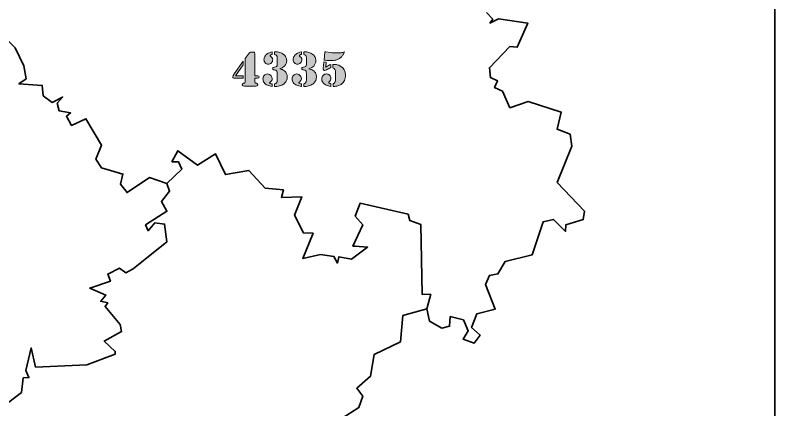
# Model space of a CAD drawing. Header units: inches. Extents: x 5 to 292, y -204 to -7.
# Drawn here: x 181.5 to 292.5, y -150.5 to -92.9 of the extents above; entities that cross this region are included whole.
import ezdxf

# ---------------------------------------------------------------- set-up
doc = ezdxf.new("R2010")
doc.units = ezdxf.units.IN
doc.header["$MEASUREMENT"] = 0
for name, color, linetype in [('Layer 4', 7, 'Continuous'), ('Legend', 7, 'Continuous'), ('MapBelgium', 7, 'Continuous')]:
    doc.layers.add(name, color=color, linetype=linetype)

# ---------------------------------------------------------------- blocks, each defined once
blk = doc.blocks.new('block 2')
at = {"layer": 'MapBelgium', "color": 250, "lineweight": 35, "true_color": 0x231f20}
for points in [[(250.36, -92.48), (251.26, -93.49), (250.85, -94.05), (252.09, -93.42), (256.37, -94.04), (254.84, -97.58), (253.74, -97.47), (250.78, -100.56), (250.92, -102), (251.98, -102.49), (251.53, -103.46), (252.69, -104), (253.78, -106.42), (256.44, -105.49), (261.27, -107.04), (260.66, -109.54), (262.55, -110.29), (262.81, -112.02), (260.69, -117.33), (264.67, -121.54), (264.49, -122.74), (261.96, -123.51), (261.88, -124.47), (260.15, -122.72), (258.64, -123.07), (257, -127.92), (253.1, -128.85), (252.01, -130.68), (250.77, -130.9), (250.2, -132.25), (251.64, -135.82), (248.95, -136.51), (248.17, -138.54), (249.43, -139.64), (248.56, -140.79), (246.94, -140.23), (247.7, -139.01), (246.99, -137.38), (245.06, -136.92), (244.97, -138.33), (243.83, -138.6), (242.04, -137.6), (241.64, -135.78), (241.64, -135.78), (242.21, -133.66), (240.95, -133.68), (240.77, -123.48), (239.15, -122.87), (238.91, -121.98), (231.89, -120.37), (231.2, -122.26), (232.29, -123.5), (230.84, -126.62), (230.84, -126.62), (231.16, -126.62), (231.16, -126.62), (233, -126.76), (230.64, -128.51), (228.8, -128.18), (228.58, -129.11), (228.08, -128.14), (226.14, -127.85), (223.54, -128.45), (225.04, -124.74), (223.63, -124.71), (222.33, -122.09), (223.41, -119.43), (220.42, -119.54), (220.69, -118.41), (218.06, -118.16), (215.66, -115.56), (212.26, -116.18), (210.78, -113.12), (208.14, -114.78), (205.28, -112.69), (204.43, -114.29), (204.43, -114.29), (205.38, -114.29), (205.38, -114.29), (205.85, -115.37), (203.66, -117.46), (203.66, -117.46), (201.15, -116.62), (197.88, -118.8), (196.91, -117.59), (197.26, -116.1), (194.12, -115.18), (193.31, -113.94), (194.15, -111.9), (191.87, -108.02), (189.77, -109), (189.01, -107.65), (189.62, -107.16), (187.98, -106.88), (187.69, -105.72), (188.45, -104.85), (186.95, -105.64), (185.63, -104.66), (185.5, -103.16), (182.07, -102.92), (183.12, -102.18), (182.78, -100.3), (181.55, -97.67), (178.64, -94.85)], [(178.64, -94.85), (181.55, -97.67), (182.78, -100.3), (183.12, -102.18), (182.07, -102.92), (185.5, -103.16), (185.63, -104.66), (186.95, -105.64), (188.45, -104.85), (187.69, -105.72), (187.98, -106.88), (189.62, -107.16), (189.01, -107.65), (189.77, -109), (191.87, -108.02), (194.15, -111.9), (193.31, -113.94), (194.12, -115.18), (197.26, -116.1), (196.91, -117.59), (197.88, -118.8), (201.15, -116.62), (203.66, -117.46), (203.66, -117.46), (204.08, -118.58), (202.89, -120.09), (203.69, -121.53), (200.58, -123.53), (200.93, -124.39), (201.92, -123.23), (203.35, -123.41), (203.68, -126.02), (198.77, -129.96), (197.68, -130.51), (196.77, -129.87), (195.06, -130.72), (195.44, -131.76), (192.43, -132.77), (194.76, -133.79), (194.02, -134.67), (195.06, -134.92), (194.66, -135.46), (196.87, -138.09), (197.07, -139.11), (194.54, -140.5), (196.15, -142.02), (196.15, -142.02), (196.15, -142.4), (196.15, -142.4), (192.02, -143.97), (184.51, -144.3), (183.89, -141.51), (183.07, -144.79), (183.54, -145.83), (182.72, -145.88), (182.45, -147.99), (180.6, -149.43)], [(203.66, -117.46), (205.85, -115.37), (205.38, -114.29), (205.38, -114.29), (204.43, -114.29), (204.43, -114.29), (205.28, -112.69), (208.14, -114.78), (210.78, -113.12), (212.26, -116.18), (215.66, -115.56), (218.06, -118.16), (220.69, -118.41), (220.42, -119.54), (223.41, -119.43), (222.33, -122.09), (223.63, -124.71), (225.04, -124.74), (223.54, -128.45), (226.13, -127.85), (228.08, -128.14), (228.58, -129.11), (228.8, -128.18), (230.64, -128.51), (233, -126.76), (231.16, -126.62), (231.16, -126.62), (230.84, -126.62), (230.84, -126.62), (232.29, -123.5), (231.2, -122.26), (231.89, -120.37), (238.91, -121.98), (239.15, -122.87), (240.77, -123.48), (240.95, -133.68), (242.21, -133.66), (241.64, -135.78), (241.64, -135.78), (238.15, -136.74), (237.81, -140.61), (233.97, -142.45), (233.4, -145.64), (231.4, -147.39), (232.32, -148.54), (231.73, -150.22), (229.28, -151.74)], [(180.6, -149.43), (182.45, -147.99), (182.72, -145.88), (183.54, -145.83), (183.07, -144.79), (183.89, -141.51), (184.51, -144.3), (192.02, -143.97), (196.15, -142.4), (196.15, -142.4), (196.15, -142.02), (196.15, -142.02), (194.54, -140.5), (197.07, -139.11), (196.87, -138.09), (194.66, -135.46), (195.06, -134.92), (194.02, -134.67), (194.76, -133.79), (192.43, -132.77), (195.44, -131.76), (195.06, -130.72), (196.77, -129.87), (197.68, -130.51), (198.77, -129.96), (203.68, -126.02), (203.35, -123.41), (201.92, -123.23), (200.93, -124.39), (200.58, -123.53), (203.69, -121.53), (202.89, -120.09), (204.08, -118.58), (203.66, -117.46)]]:
    blk.add_lwpolyline(points, dxfattribs=at)
blk = doc.blocks.new('block 11')
at = {"layer": 'Legend', "true_color": 0xffffff}
h = blk.add_hatch(color=7, dxfattribs=at)
h.dxf.hatch_style = 2
edge = h.paths.add_edge_path()
edge.add_spline(control_points=[(214.84, -99.62), (214.84, -99.62), (214.84, -100.16), (214.84, -100.16), (214.84, -100.16), (213.71, -101.74), (213.71, -101.74), (213.71, -101.74), (214.84, -101.74), (214.84, -101.74), (214.84, -101.74), (214.84, -102.1), (214.84, -102.1), (214.84, -102.1), (213.58, -102.1), (213.58, -102.1), (213.48, -102.1), (213.41, -102.08), (213.37, -102.05), (213.33, -102.02), (213.31, -101.96), (213.31, -101.87), (213.31, -101.77), (213.35, -101.66), (213.44, -101.55), (213.44, -101.55), (213.49, -101.47), (213.49, -101.47), (213.49, -101.47), (214.84, -99.62), (214.84, -99.62)], knot_values=[0, 0, 0, 0, 1, 1, 1, 2, 2, 2, 3, 3, 3, 4, 4, 4, 5, 5, 5, 6, 6, 6, 7, 7, 7, 8, 8, 8, 9, 9, 9, 10, 10, 10, 10], degree=3, periodic=1)
edge = h.paths.add_edge_path()
edge.add_spline(control_points=[(215.13, -99.23), (215.13, -99.23), (215.7, -98.45), (215.7, -98.45), (215.74, -98.38), (215.78, -98.34), (215.82, -98.32), (215.86, -98.31), (215.92, -98.3), (216.02, -98.3), (216.02, -98.3), (216.33, -98.3), (216.33, -98.3), (216.42, -98.3), (216.47, -98.32), (216.49, -98.35), (216.5, -98.38), (216.51, -98.43), (216.51, -98.5), (216.51, -98.5), (216.51, -101.74), (216.51, -101.74), (216.51, -101.74), (216.96, -101.74), (216.96, -101.74), (217.08, -101.74), (217.14, -101.8), (217.14, -101.91), (217.14, -102.03), (217.08, -102.1), (216.94, -102.1), (216.94, -102.1), (216.51, -102.1), (216.51, -102.1), (216.51, -102.1), (216.51, -102.55), (216.51, -102.55), (216.51, -102.65), (216.53, -102.71), (216.57, -102.76), (216.59, -102.78), (216.6, -102.79), (216.62, -102.8), (216.64, -102.81), (216.69, -102.82), (216.79, -102.84), (216.9, -102.87), (216.96, -102.94), (216.96, -103.04), (216.96, -103.11), (216.93, -103.16), (216.87, -103.2), (216.82, -103.22), (216.74, -103.24), (216.63, -103.24), (216.63, -103.24), (216.52, -103.24), (216.52, -103.24), (216.52, -103.24), (215.13, -103.24), (215.13, -103.24), (215.13, -103.24), (215.01, -103.24), (215.01, -103.24), (214.9, -103.24), (214.82, -103.22), (214.78, -103.2), (214.72, -103.16), (214.68, -103.11), (214.68, -103.04), (214.68, -102.94), (214.74, -102.87), (214.86, -102.84), (214.95, -102.82), (215, -102.81), (215.02, -102.8), (215.04, -102.79), (215.06, -102.78), (215.08, -102.76), (215.11, -102.71), (215.13, -102.65), (215.13, -102.55), (215.13, -102.55), (215.13, -99.23), (215.13, -99.23)], knot_values=[0, 0, 0, 0, 1, 1, 1, 2, 2, 2, 3, 3, 3, 4, 4, 4, 5, 5, 5, 6, 6, 6, 7, 7, 7, 8, 8, 8, 9, 9, 9, 10, 10, 10, 11, 11, 11, 12, 12, 12, 13, 13, 13, 14, 14, 14, 15, 15, 15, 16, 16, 16, 17, 17, 17, 18, 18, 18, 19, 19, 19, 20, 20, 20, 21, 21, 21, 22, 22, 22, 23, 23, 23, 24, 24, 24, 25, 25, 25, 26, 26, 26, 27, 27, 27, 28, 28, 28, 28], degree=3, periodic=1)
h = blk.add_hatch(color=7, dxfattribs=at)
h.dxf.hatch_style = 2
edge = h.paths.add_edge_path()
edge.add_spline(control_points=[(219.08, -102.92), (219.08, -102.92), (219.08, -103.3), (219.08, -103.3), (218.81, -103.26), (218.58, -103.2), (218.39, -103.12), (218.17, -103.02), (218, -102.89), (217.88, -102.73), (217.77, -102.57), (217.71, -102.39), (217.71, -102.2), (217.71, -101.99), (217.77, -101.82), (217.9, -101.69), (218.03, -101.55), (218.19, -101.48), (218.39, -101.48), (218.6, -101.48), (218.77, -101.57), (218.91, -101.74), (219.01, -101.86), (219.06, -101.99), (219.06, -102.12), (219.06, -102.22), (219.04, -102.32), (218.99, -102.41), (218.94, -102.51), (218.87, -102.58), (218.78, -102.65), (218.71, -102.7), (218.67, -102.74), (218.67, -102.77), (218.67, -102.81), (218.71, -102.84), (218.79, -102.87), (218.87, -102.9), (218.97, -102.92), (219.08, -102.92)], knot_values=[0, 0, 0, 0, 1, 1, 1, 2, 2, 2, 3, 3, 3, 4, 4, 4, 5, 5, 5, 6, 6, 6, 7, 7, 7, 8, 8, 8, 9, 9, 9, 10, 10, 10, 11, 11, 11, 12, 12, 12, 13, 13, 13, 13], degree=3, periodic=1)
edge = h.paths.add_edge_path()
edge.add_spline(control_points=[(219.08, -98.26), (219.08, -98.26), (219.08, -98.62), (219.08, -98.62), (218.98, -98.64), (218.91, -98.67), (218.87, -98.69), (218.85, -98.71), (218.82, -98.73), (218.81, -98.75), (218.79, -98.77), (218.78, -98.79), (218.78, -98.81), (218.78, -98.85), (218.81, -98.89), (218.86, -98.93), (218.86, -98.93), (219.02, -99.06), (219.02, -99.06), (219.1, -99.13), (219.14, -99.24), (219.14, -99.4), (219.14, -99.58), (219.08, -99.73), (218.95, -99.86), (218.82, -99.98), (218.67, -100.04), (218.49, -100.04), (218.32, -100.04), (218.17, -99.98), (218.05, -99.85), (217.92, -99.72), (217.86, -99.56), (217.86, -99.37), (217.86, -99.21), (217.91, -99.05), (217.99, -98.9), (218.08, -98.75), (218.2, -98.63), (218.35, -98.53), (218.53, -98.4), (218.77, -98.32), (219.08, -98.26)], knot_values=[0, 0, 0, 0, 1, 1, 1, 2, 2, 2, 3, 3, 3, 4, 4, 4, 5, 5, 5, 6, 6, 6, 7, 7, 7, 8, 8, 8, 9, 9, 9, 10, 10, 10, 11, 11, 11, 12, 12, 12, 13, 13, 13, 14, 14, 14, 14], degree=3, periodic=1)
edge = h.paths.add_edge_path()
edge.add_spline(control_points=[(220.17, -100.71), (220.37, -100.78), (220.53, -100.83), (220.64, -100.88), (220.74, -100.93), (220.83, -100.99), (220.91, -101.06), (221.02, -101.16), (221.1, -101.29), (221.16, -101.44), (221.23, -101.59), (221.26, -101.75), (221.26, -101.91), (221.26, -102.29), (221.13, -102.6), (220.87, -102.84), (220.72, -102.99), (220.53, -103.1), (220.3, -103.18), (220.08, -103.26), (219.83, -103.3), (219.56, -103.3), (219.56, -103.3), (219.4, -103.3), (219.4, -103.3), (219.4, -103.3), (219.4, -102.92), (219.4, -102.92), (219.53, -102.88), (219.63, -102.82), (219.69, -102.75), (219.73, -102.7), (219.75, -102.66), (219.77, -102.61), (219.78, -102.56), (219.79, -102.49), (219.79, -102.41), (219.79, -102.41), (219.79, -101.37), (219.79, -101.37), (219.79, -101.27), (219.78, -101.2), (219.77, -101.15), (219.76, -101.11), (219.74, -101.06), (219.71, -101.02), (219.64, -100.93), (219.54, -100.88), (219.39, -100.87), (219.29, -100.87), (219.23, -100.86), (219.2, -100.84), (219.15, -100.8), (219.12, -100.75), (219.12, -100.68), (219.12, -100.62), (219.14, -100.57), (219.18, -100.54), (219.21, -100.52), (219.28, -100.5), (219.39, -100.49), (219.66, -100.47), (219.79, -100.33), (219.79, -100.08), (219.79, -100.08), (219.79, -99.94), (219.79, -99.94), (219.79, -99.94), (219.79, -99.12), (219.79, -99.12), (219.79, -98.97), (219.76, -98.86), (219.7, -98.78), (219.64, -98.71), (219.54, -98.66), (219.4, -98.62), (219.4, -98.62), (219.4, -98.24), (219.4, -98.24), (219.4, -98.24), (219.5, -98.24), (219.5, -98.24), (219.73, -98.24), (219.95, -98.27), (220.17, -98.34), (220.38, -98.4), (220.57, -98.49), (220.72, -98.61), (220.87, -98.72), (220.98, -98.86), (221.06, -99.01), (221.14, -99.17), (221.18, -99.33), (221.18, -99.51), (221.18, -99.83), (221.08, -100.1), (220.87, -100.32), (220.78, -100.41), (220.69, -100.49), (220.59, -100.54), (220.49, -100.6), (220.35, -100.66), (220.17, -100.71)], knot_values=[0, 0, 0, 0, 1, 1, 1, 2, 2, 2, 3, 3, 3, 4, 4, 4, 5, 5, 5, 6, 6, 6, 7, 7, 7, 8, 8, 8, 9, 9, 9, 10, 10, 10, 11, 11, 11, 12, 12, 12, 13, 13, 13, 14, 14, 14, 15, 15, 15, 16, 16, 16, 17, 17, 17, 18, 18, 18, 19, 19, 19, 20, 20, 20, 21, 21, 21, 22, 22, 22, 23, 23, 23, 24, 24, 24, 25, 25, 25, 26, 26, 26, 27, 27, 27, 28, 28, 28, 29, 29, 29, 30, 30, 30, 31, 31, 31, 32, 32, 32, 33, 33, 33, 34, 34, 34, 34], degree=3, periodic=1)
h = blk.add_hatch(color=7, dxfattribs=at)
h.dxf.hatch_style = 2
edge = h.paths.add_edge_path()
edge.add_spline(control_points=[(223.33, -102.92), (223.33, -102.92), (223.33, -103.3), (223.33, -103.3), (223.07, -103.26), (222.84, -103.2), (222.65, -103.12), (222.43, -103.02), (222.26, -102.89), (222.14, -102.73), (222.02, -102.57), (221.96, -102.39), (221.96, -102.2), (221.96, -101.99), (222.03, -101.82), (222.16, -101.69), (222.29, -101.55), (222.45, -101.48), (222.64, -101.48), (222.86, -101.48), (223.03, -101.57), (223.17, -101.74), (223.27, -101.86), (223.32, -101.99), (223.32, -102.12), (223.32, -102.22), (223.29, -102.32), (223.24, -102.41), (223.19, -102.51), (223.13, -102.58), (223.04, -102.65), (222.96, -102.7), (222.93, -102.74), (222.93, -102.77), (222.93, -102.81), (222.97, -102.84), (223.05, -102.87), (223.13, -102.9), (223.23, -102.92), (223.33, -102.92)], knot_values=[0, 0, 0, 0, 1, 1, 1, 2, 2, 2, 3, 3, 3, 4, 4, 4, 5, 5, 5, 6, 6, 6, 7, 7, 7, 8, 8, 8, 9, 9, 9, 10, 10, 10, 11, 11, 11, 12, 12, 12, 13, 13, 13, 13], degree=3, periodic=1)
edge = h.paths.add_edge_path()
edge.add_spline(control_points=[(223.33, -98.26), (223.33, -98.26), (223.33, -98.62), (223.33, -98.62), (223.24, -98.64), (223.17, -98.67), (223.13, -98.69), (223.11, -98.71), (223.08, -98.73), (223.06, -98.75), (223.05, -98.77), (223.04, -98.79), (223.04, -98.81), (223.04, -98.85), (223.07, -98.89), (223.11, -98.93), (223.11, -98.93), (223.28, -99.06), (223.28, -99.06), (223.36, -99.13), (223.4, -99.24), (223.4, -99.4), (223.4, -99.58), (223.34, -99.73), (223.21, -99.86), (223.08, -99.98), (222.93, -100.04), (222.75, -100.04), (222.57, -100.04), (222.42, -99.98), (222.3, -99.85), (222.18, -99.72), (222.12, -99.56), (222.12, -99.37), (222.12, -99.21), (222.17, -99.05), (222.25, -98.9), (222.34, -98.75), (222.46, -98.63), (222.61, -98.53), (222.79, -98.4), (223.03, -98.32), (223.33, -98.26)], knot_values=[0, 0, 0, 0, 1, 1, 1, 2, 2, 2, 3, 3, 3, 4, 4, 4, 5, 5, 5, 6, 6, 6, 7, 7, 7, 8, 8, 8, 9, 9, 9, 10, 10, 10, 11, 11, 11, 12, 12, 12, 13, 13, 13, 14, 14, 14, 14], degree=3, periodic=1)
edge = h.paths.add_edge_path()
edge.add_spline(control_points=[(224.42, -100.71), (224.63, -100.78), (224.79, -100.83), (224.89, -100.88), (225, -100.93), (225.09, -100.99), (225.17, -101.06), (225.27, -101.16), (225.36, -101.29), (225.42, -101.44), (225.48, -101.59), (225.52, -101.75), (225.52, -101.91), (225.52, -102.29), (225.39, -102.6), (225.13, -102.84), (224.98, -102.99), (224.78, -103.1), (224.56, -103.18), (224.33, -103.26), (224.09, -103.3), (223.82, -103.3), (223.82, -103.3), (223.66, -103.3), (223.66, -103.3), (223.66, -103.3), (223.66, -102.92), (223.66, -102.92), (223.79, -102.88), (223.89, -102.82), (223.95, -102.75), (223.99, -102.7), (224.01, -102.66), (224.02, -102.61), (224.04, -102.56), (224.05, -102.49), (224.05, -102.41), (224.05, -102.41), (224.05, -101.37), (224.05, -101.37), (224.05, -101.27), (224.04, -101.2), (224.03, -101.15), (224.02, -101.11), (224, -101.06), (223.97, -101.02), (223.9, -100.93), (223.79, -100.88), (223.65, -100.87), (223.55, -100.87), (223.49, -100.86), (223.46, -100.84), (223.4, -100.8), (223.38, -100.75), (223.38, -100.68), (223.38, -100.62), (223.4, -100.57), (223.43, -100.54), (223.47, -100.52), (223.54, -100.5), (223.65, -100.49), (223.92, -100.47), (224.05, -100.33), (224.05, -100.08), (224.05, -100.08), (224.05, -99.94), (224.05, -99.94), (224.05, -99.94), (224.05, -99.12), (224.05, -99.12), (224.05, -98.97), (224.02, -98.86), (223.96, -98.78), (223.9, -98.71), (223.8, -98.66), (223.66, -98.62), (223.66, -98.62), (223.66, -98.24), (223.66, -98.24), (223.66, -98.24), (223.76, -98.24), (223.76, -98.24), (223.99, -98.24), (224.21, -98.27), (224.43, -98.34), (224.64, -98.4), (224.82, -98.49), (224.98, -98.61), (225.13, -98.72), (225.24, -98.86), (225.32, -99.01), (225.4, -99.17), (225.44, -99.33), (225.44, -99.51), (225.44, -99.83), (225.33, -100.1), (225.13, -100.32), (225.04, -100.41), (224.94, -100.49), (224.84, -100.54), (224.74, -100.6), (224.6, -100.66), (224.42, -100.71)], knot_values=[0, 0, 0, 0, 1, 1, 1, 2, 2, 2, 3, 3, 3, 4, 4, 4, 5, 5, 5, 6, 6, 6, 7, 7, 7, 8, 8, 8, 9, 9, 9, 10, 10, 10, 11, 11, 11, 12, 12, 12, 13, 13, 13, 14, 14, 14, 15, 15, 15, 16, 16, 16, 17, 17, 17, 18, 18, 18, 19, 19, 19, 20, 20, 20, 21, 21, 21, 22, 22, 22, 23, 23, 23, 24, 24, 24, 25, 25, 25, 26, 26, 26, 27, 27, 27, 28, 28, 28, 29, 29, 29, 30, 30, 30, 31, 31, 31, 32, 32, 32, 33, 33, 33, 34, 34, 34, 34], degree=3, periodic=1)
h = blk.add_hatch(color=7, dxfattribs=at)
h.dxf.hatch_style = 2
edge = h.paths.add_edge_path()
edge.add_spline(control_points=[(227.64, -102.89), (227.64, -102.89), (227.64, -103.29), (227.64, -103.29), (227.38, -103.27), (227.15, -103.21), (226.93, -103.09), (226.72, -102.99), (226.57, -102.86), (226.46, -102.7), (226.35, -102.55), (226.29, -102.38), (226.29, -102.2), (226.29, -101.99), (226.36, -101.82), (226.49, -101.68), (226.63, -101.54), (226.8, -101.47), (227, -101.47), (227.17, -101.47), (227.32, -101.53), (227.45, -101.66), (227.58, -101.78), (227.64, -101.93), (227.64, -102.1), (227.64, -102.2), (227.61, -102.3), (227.57, -102.4), (227.52, -102.5), (227.46, -102.57), (227.39, -102.63), (227.33, -102.67), (227.31, -102.7), (227.31, -102.73), (227.31, -102.77), (227.33, -102.8), (227.39, -102.83), (227.45, -102.86), (227.53, -102.88), (227.64, -102.89)], knot_values=[0, 0, 0, 0, 1, 1, 1, 2, 2, 2, 3, 3, 3, 4, 4, 4, 5, 5, 5, 6, 6, 6, 7, 7, 7, 8, 8, 8, 9, 9, 9, 10, 10, 10, 11, 11, 11, 12, 12, 12, 13, 13, 13, 13], degree=3, periodic=1)
edge = h.paths.add_edge_path()
edge.add_spline(control_points=[(226.61, -99.71), (226.61, -99.71), (226.95, -99.75), (226.95, -99.75), (226.95, -99.75), (226.89, -100.5), (226.89, -100.5), (227.03, -100.38), (227.16, -100.29), (227.27, -100.23), (227.38, -100.17), (227.5, -100.13), (227.64, -100.09), (227.64, -100.09), (227.64, -100.6), (227.64, -100.6), (227.38, -100.66), (227.16, -100.74), (226.98, -100.85), (226.87, -100.92), (226.78, -100.96), (226.73, -100.96), (226.67, -100.96), (226.61, -100.94), (226.58, -100.91), (226.54, -100.87), (226.52, -100.82), (226.52, -100.76), (226.52, -100.74), (226.52, -100.7), (226.52, -100.66), (226.52, -100.66), (226.61, -99.71), (226.61, -99.71)], knot_values=[0, 0, 0, 0, 1, 1, 1, 2, 2, 2, 3, 3, 3, 4, 4, 4, 5, 5, 5, 6, 6, 6, 7, 7, 7, 8, 8, 8, 9, 9, 9, 10, 10, 10, 11, 11, 11, 11], degree=3, periodic=1)
edge = h.paths.add_edge_path()
edge.add_spline(control_points=[(226.64, -99.44), (226.64, -99.44), (226.74, -98.24), (226.74, -98.24), (226.82, -98.25), (226.87, -98.25), (226.88, -98.26), (226.88, -98.26), (227.61, -98.36), (227.61, -98.36), (227.87, -98.39), (228.18, -98.41), (228.54, -98.41), (228.78, -98.41), (228.98, -98.4), (229.13, -98.37), (229.27, -98.35), (229.43, -98.3), (229.6, -98.24), (229.54, -98.41), (229.49, -98.54), (229.43, -98.65), (229.37, -98.75), (229.28, -98.86), (229.18, -98.97), (229.06, -99.09), (228.93, -99.18), (228.79, -99.27), (228.65, -99.35), (228.51, -99.41), (228.37, -99.44), (228.16, -99.48), (227.88, -99.51), (227.54, -99.51), (227.24, -99.51), (226.94, -99.48), (226.64, -99.44)], knot_values=[0, 0, 0, 0, 1, 1, 1, 2, 2, 2, 3, 3, 3, 4, 4, 4, 5, 5, 5, 6, 6, 6, 7, 7, 7, 8, 8, 8, 9, 9, 9, 10, 10, 10, 11, 11, 11, 12, 12, 12, 12], degree=3, periodic=1)
edge = h.paths.add_edge_path()
edge.add_spline(control_points=[(227.94, -100.6), (227.94, -100.6), (227.94, -100.08), (227.94, -100.08), (228.19, -100.08), (228.4, -100.1), (228.56, -100.13), (228.73, -100.17), (228.89, -100.24), (229.05, -100.33), (229.53, -100.61), (229.78, -101.06), (229.78, -101.65), (229.78, -101.94), (229.72, -102.2), (229.61, -102.43), (229.5, -102.66), (229.34, -102.84), (229.14, -102.99), (228.99, -103.08), (228.82, -103.16), (228.63, -103.22), (228.44, -103.27), (228.25, -103.3), (228.06, -103.3), (228.06, -103.3), (227.95, -103.3), (227.95, -103.3), (227.95, -103.3), (227.95, -102.89), (227.95, -102.89), (228.02, -102.87), (228.08, -102.84), (228.13, -102.8), (228.17, -102.76), (228.21, -102.71), (228.24, -102.64), (228.26, -102.6), (228.27, -102.54), (228.29, -102.45), (228.3, -102.37), (228.31, -102.28), (228.31, -102.2), (228.31, -102.2), (228.31, -101.28), (228.31, -101.28), (228.31, -101.07), (228.28, -100.91), (228.23, -100.82), (228.18, -100.73), (228.08, -100.65), (227.94, -100.6)], knot_values=[0, 0, 0, 0, 1, 1, 1, 2, 2, 2, 3, 3, 3, 4, 4, 4, 5, 5, 5, 6, 6, 6, 7, 7, 7, 8, 8, 8, 9, 9, 9, 10, 10, 10, 11, 11, 11, 12, 12, 12, 13, 13, 13, 14, 14, 14, 15, 15, 15, 16, 16, 16, 17, 17, 17, 17], degree=3, periodic=1)
at = {"layer": 'Legend', "lineweight": 0}
for points, knots in [([(215.13, -99.23), (215.13, -99.23), (215.7, -98.45), (215.7, -98.45), (215.74, -98.38), (215.78, -98.34), (215.82, -98.32), (215.86, -98.31), (215.92, -98.3), (216.02, -98.3), (216.02, -98.3), (216.33, -98.3), (216.33, -98.3), (216.42, -98.3), (216.47, -98.32), (216.49, -98.35), (216.5, -98.38), (216.51, -98.43), (216.51, -98.5), (216.51, -98.5), (216.51, -101.74), (216.51, -101.74), (216.51, -101.74), (216.96, -101.74), (216.96, -101.74), (217.08, -101.74), (217.14, -101.8), (217.14, -101.91), (217.14, -102.03), (217.08, -102.1), (216.94, -102.1), (216.94, -102.1), (216.51, -102.1), (216.51, -102.1), (216.51, -102.1), (216.51, -102.55), (216.51, -102.55), (216.51, -102.65), (216.53, -102.71), (216.57, -102.76), (216.59, -102.78), (216.6, -102.79), (216.62, -102.8), (216.64, -102.81), (216.69, -102.82), (216.79, -102.84), (216.9, -102.87), (216.96, -102.94), (216.96, -103.04), (216.96, -103.11), (216.93, -103.16), (216.87, -103.2), (216.82, -103.22), (216.74, -103.24), (216.63, -103.24), (216.63, -103.24), (216.52, -103.24), (216.52, -103.24), (216.52, -103.24), (215.13, -103.24), (215.13, -103.24), (215.13, -103.24), (215.01, -103.24), (215.01, -103.24), (214.9, -103.24), (214.82, -103.22), (214.78, -103.2), (214.72, -103.16), (214.68, -103.11), (214.68, -103.04), (214.68, -102.94), (214.74, -102.87), (214.86, -102.84), (214.95, -102.82), (215, -102.81), (215.02, -102.8), (215.04, -102.79), (215.06, -102.78), (215.08, -102.76), (215.11, -102.71), (215.13, -102.65), (215.13, -102.55), (215.13, -102.55), (215.13, -99.23), (215.13, -99.23)], [0, 0, 0, 0, 1, 1, 1, 2, 2, 2, 3, 3, 3, 4, 4, 4, 5, 5, 5, 6, 6, 6, 7, 7, 7, 8, 8, 8, 9, 9, 9, 10, 10, 10, 11, 11, 11, 12, 12, 12, 13, 13, 13, 14, 14, 14, 15, 15, 15, 16, 16, 16, 17, 17, 17, 18, 18, 18, 19, 19, 19, 20, 20, 20, 21, 21, 21, 22, 22, 22, 23, 23, 23, 24, 24, 24, 25, 25, 25, 26, 26, 26, 27, 27, 27, 28, 28, 28, 28]), ([(219.08, -98.26), (219.08, -98.26), (219.08, -98.62), (219.08, -98.62), (218.98, -98.64), (218.91, -98.67), (218.87, -98.69), (218.85, -98.71), (218.82, -98.73), (218.81, -98.75), (218.79, -98.77), (218.78, -98.79), (218.78, -98.81), (218.78, -98.85), (218.81, -98.89), (218.86, -98.93), (218.86, -98.93), (219.02, -99.06), (219.02, -99.06), (219.1, -99.13), (219.14, -99.24), (219.14, -99.4), (219.14, -99.58), (219.08, -99.73), (218.95, -99.86), (218.82, -99.98), (218.67, -100.04), (218.49, -100.04), (218.32, -100.04), (218.17, -99.98), (218.05, -99.85), (217.92, -99.72), (217.86, -99.56), (217.86, -99.37), (217.86, -99.21), (217.91, -99.05), (217.99, -98.9), (218.08, -98.75), (218.2, -98.63), (218.35, -98.53), (218.53, -98.4), (218.77, -98.32), (219.08, -98.26)], [0, 0, 0, 0, 1, 1, 1, 2, 2, 2, 3, 3, 3, 4, 4, 4, 5, 5, 5, 6, 6, 6, 7, 7, 7, 8, 8, 8, 9, 9, 9, 10, 10, 10, 11, 11, 11, 12, 12, 12, 13, 13, 13, 14, 14, 14, 14]), ([(220.17, -100.71), (220.37, -100.78), (220.53, -100.83), (220.64, -100.88), (220.74, -100.93), (220.83, -100.99), (220.91, -101.06), (221.02, -101.16), (221.1, -101.29), (221.16, -101.44), (221.23, -101.59), (221.26, -101.75), (221.26, -101.91), (221.26, -102.29), (221.13, -102.6), (220.87, -102.84), (220.72, -102.99), (220.53, -103.1), (220.3, -103.18), (220.08, -103.26), (219.83, -103.3), (219.56, -103.3), (219.56, -103.3), (219.4, -103.3), (219.4, -103.3), (219.4, -103.3), (219.4, -102.92), (219.4, -102.92), (219.53, -102.88), (219.63, -102.82), (219.69, -102.75), (219.73, -102.7), (219.75, -102.66), (219.77, -102.61), (219.78, -102.56), (219.79, -102.49), (219.79, -102.41), (219.79, -102.41), (219.79, -101.37), (219.79, -101.37), (219.79, -101.27), (219.78, -101.2), (219.77, -101.15), (219.76, -101.11), (219.74, -101.06), (219.71, -101.02), (219.64, -100.93), (219.54, -100.88), (219.39, -100.87), (219.29, -100.87), (219.23, -100.86), (219.2, -100.84), (219.15, -100.8), (219.12, -100.75), (219.12, -100.68), (219.12, -100.62), (219.14, -100.57), (219.18, -100.54), (219.21, -100.52), (219.28, -100.5), (219.39, -100.49), (219.66, -100.47), (219.79, -100.33), (219.79, -100.08), (219.79, -100.08), (219.79, -99.94), (219.79, -99.94), (219.79, -99.94), (219.79, -99.12), (219.79, -99.12), (219.79, -98.97), (219.76, -98.86), (219.7, -98.78), (219.64, -98.71), (219.54, -98.66), (219.4, -98.62), (219.4, -98.62), (219.4, -98.24), (219.4, -98.24), (219.4, -98.24), (219.5, -98.24), (219.5, -98.24), (219.73, -98.24), (219.95, -98.27), (220.17, -98.34), (220.38, -98.4), (220.57, -98.49), (220.72, -98.61), (220.87, -98.72), (220.98, -98.86), (221.06, -99.01), (221.14, -99.17), (221.18, -99.33), (221.18, -99.51), (221.18, -99.83), (221.08, -100.1), (220.87, -100.32), (220.78, -100.41), (220.69, -100.49), (220.59, -100.54), (220.49, -100.6), (220.35, -100.66), (220.17, -100.71)], [0, 0, 0, 0, 1, 1, 1, 2, 2, 2, 3, 3, 3, 4, 4, 4, 5, 5, 5, 6, 6, 6, 7, 7, 7, 8, 8, 8, 9, 9, 9, 10, 10, 10, 11, 11, 11, 12, 12, 12, 13, 13, 13, 14, 14, 14, 15, 15, 15, 16, 16, 16, 17, 17, 17, 18, 18, 18, 19, 19, 19, 20, 20, 20, 21, 21, 21, 22, 22, 22, 23, 23, 23, 24, 24, 24, 25, 25, 25, 26, 26, 26, 27, 27, 27, 28, 28, 28, 29, 29, 29, 30, 30, 30, 31, 31, 31, 32, 32, 32, 33, 33, 33, 34, 34, 34, 34]), ([(223.33, -98.26), (223.33, -98.26), (223.33, -98.62), (223.33, -98.62), (223.24, -98.64), (223.17, -98.67), (223.13, -98.69), (223.11, -98.71), (223.08, -98.73), (223.06, -98.75), (223.05, -98.77), (223.04, -98.79), (223.04, -98.81), (223.04, -98.85), (223.07, -98.89), (223.11, -98.93), (223.11, -98.93), (223.28, -99.06), (223.28, -99.06), (223.36, -99.13), (223.4, -99.24), (223.4, -99.4), (223.4, -99.58), (223.34, -99.73), (223.21, -99.86), (223.08, -99.98), (222.93, -100.04), (222.75, -100.04), (222.57, -100.04), (222.42, -99.98), (222.3, -99.85), (222.18, -99.72), (222.12, -99.56), (222.12, -99.37), (222.12, -99.21), (222.17, -99.05), (222.25, -98.9), (222.34, -98.75), (222.46, -98.63), (222.61, -98.53), (222.79, -98.4), (223.03, -98.32), (223.33, -98.26)], [0, 0, 0, 0, 1, 1, 1, 2, 2, 2, 3, 3, 3, 4, 4, 4, 5, 5, 5, 6, 6, 6, 7, 7, 7, 8, 8, 8, 9, 9, 9, 10, 10, 10, 11, 11, 11, 12, 12, 12, 13, 13, 13, 14, 14, 14, 14]), ([(224.42, -100.71), (224.63, -100.78), (224.79, -100.83), (224.89, -100.88), (225, -100.93), (225.09, -100.99), (225.17, -101.06), (225.27, -101.16), (225.36, -101.29), (225.42, -101.44), (225.48, -101.59), (225.52, -101.75), (225.52, -101.91), (225.52, -102.29), (225.39, -102.6), (225.13, -102.84), (224.98, -102.99), (224.78, -103.1), (224.56, -103.18), (224.33, -103.26), (224.09, -103.3), (223.82, -103.3), (223.82, -103.3), (223.66, -103.3), (223.66, -103.3), (223.66, -103.3), (223.66, -102.92), (223.66, -102.92), (223.79, -102.88), (223.89, -102.82), (223.95, -102.75), (223.99, -102.7), (224.01, -102.66), (224.02, -102.61), (224.04, -102.56), (224.05, -102.49), (224.05, -102.41), (224.05, -102.41), (224.05, -101.37), (224.05, -101.37), (224.05, -101.27), (224.04, -101.2), (224.03, -101.15), (224.02, -101.11), (224, -101.06), (223.97, -101.02), (223.9, -100.93), (223.79, -100.88), (223.65, -100.87), (223.55, -100.87), (223.49, -100.86), (223.46, -100.84), (223.4, -100.8), (223.38, -100.75), (223.38, -100.68), (223.38, -100.62), (223.4, -100.57), (223.43, -100.54), (223.47, -100.52), (223.54, -100.5), (223.65, -100.49), (223.92, -100.47), (224.05, -100.33), (224.05, -100.08), (224.05, -100.08), (224.05, -99.94), (224.05, -99.94), (224.05, -99.94), (224.05, -99.12), (224.05, -99.12), (224.05, -98.97), (224.02, -98.86), (223.96, -98.78), (223.9, -98.71), (223.8, -98.66), (223.66, -98.62), (223.66, -98.62), (223.66, -98.24), (223.66, -98.24), (223.66, -98.24), (223.76, -98.24), (223.76, -98.24), (223.99, -98.24), (224.21, -98.27), (224.43, -98.34), (224.64, -98.4), (224.82, -98.49), (224.98, -98.61), (225.13, -98.72), (225.24, -98.86), (225.32, -99.01), (225.4, -99.17), (225.44, -99.33), (225.44, -99.51), (225.44, -99.83), (225.33, -100.1), (225.13, -100.32), (225.04, -100.41), (224.94, -100.49), (224.84, -100.54), (224.74, -100.6), (224.6, -100.66), (224.42, -100.71)], [0, 0, 0, 0, 1, 1, 1, 2, 2, 2, 3, 3, 3, 4, 4, 4, 5, 5, 5, 6, 6, 6, 7, 7, 7, 8, 8, 8, 9, 9, 9, 10, 10, 10, 11, 11, 11, 12, 12, 12, 13, 13, 13, 14, 14, 14, 15, 15, 15, 16, 16, 16, 17, 17, 17, 18, 18, 18, 19, 19, 19, 20, 20, 20, 21, 21, 21, 22, 22, 22, 23, 23, 23, 24, 24, 24, 25, 25, 25, 26, 26, 26, 27, 27, 27, 28, 28, 28, 29, 29, 29, 30, 30, 30, 31, 31, 31, 32, 32, 32, 33, 33, 33, 34, 34, 34, 34]), ([(226.64, -99.44), (226.64, -99.44), (226.74, -98.24), (226.74, -98.24), (226.82, -98.25), (226.87, -98.25), (226.88, -98.26), (226.88, -98.26), (227.61, -98.36), (227.61, -98.36), (227.87, -98.39), (228.18, -98.41), (228.54, -98.41), (228.78, -98.41), (228.98, -98.4), (229.13, -98.37), (229.27, -98.35), (229.43, -98.3), (229.6, -98.24), (229.54, -98.41), (229.49, -98.54), (229.43, -98.65), (229.37, -98.75), (229.28, -98.86), (229.18, -98.97), (229.06, -99.09), (228.93, -99.18), (228.79, -99.27), (228.65, -99.35), (228.51, -99.41), (228.37, -99.44), (228.16, -99.48), (227.88, -99.51), (227.54, -99.51), (227.24, -99.51), (226.94, -99.48), (226.64, -99.44)], [0, 0, 0, 0, 1, 1, 1, 2, 2, 2, 3, 3, 3, 4, 4, 4, 5, 5, 5, 6, 6, 6, 7, 7, 7, 8, 8, 8, 9, 9, 9, 10, 10, 10, 11, 11, 11, 12, 12, 12, 12]), ([(214.84, -99.62), (214.84, -99.62), (214.84, -100.16), (214.84, -100.16), (214.84, -100.16), (213.71, -101.74), (213.71, -101.74), (213.71, -101.74), (214.84, -101.74), (214.84, -101.74), (214.84, -101.74), (214.84, -102.1), (214.84, -102.1), (214.84, -102.1), (213.58, -102.1), (213.58, -102.1), (213.48, -102.1), (213.41, -102.08), (213.37, -102.05), (213.33, -102.02), (213.31, -101.96), (213.31, -101.87), (213.31, -101.77), (213.35, -101.66), (213.44, -101.55), (213.44, -101.55), (213.49, -101.47), (213.49, -101.47), (213.49, -101.47), (214.84, -99.62), (214.84, -99.62)], [0, 0, 0, 0, 1, 1, 1, 2, 2, 2, 3, 3, 3, 4, 4, 4, 5, 5, 5, 6, 6, 6, 7, 7, 7, 8, 8, 8, 9, 9, 9, 10, 10, 10, 10]), ([(226.61, -99.71), (226.61, -99.71), (226.95, -99.75), (226.95, -99.75), (226.95, -99.75), (226.89, -100.5), (226.89, -100.5), (227.03, -100.38), (227.16, -100.29), (227.27, -100.23), (227.38, -100.17), (227.5, -100.13), (227.64, -100.09), (227.64, -100.09), (227.64, -100.6), (227.64, -100.6), (227.38, -100.66), (227.16, -100.74), (226.98, -100.85), (226.87, -100.92), (226.78, -100.96), (226.73, -100.96), (226.67, -100.96), (226.61, -100.94), (226.58, -100.91), (226.54, -100.87), (226.52, -100.82), (226.52, -100.76), (226.52, -100.74), (226.52, -100.7), (226.52, -100.66), (226.52, -100.66), (226.61, -99.71), (226.61, -99.71)], [0, 0, 0, 0, 1, 1, 1, 2, 2, 2, 3, 3, 3, 4, 4, 4, 5, 5, 5, 6, 6, 6, 7, 7, 7, 8, 8, 8, 9, 9, 9, 10, 10, 10, 11, 11, 11, 11]), ([(227.94, -100.6), (227.94, -100.6), (227.94, -100.08), (227.94, -100.08), (228.19, -100.08), (228.4, -100.1), (228.56, -100.13), (228.73, -100.17), (228.89, -100.24), (229.05, -100.33), (229.53, -100.61), (229.78, -101.06), (229.78, -101.65), (229.78, -101.94), (229.72, -102.2), (229.61, -102.43), (229.5, -102.66), (229.34, -102.84), (229.14, -102.99), (228.99, -103.08), (228.82, -103.16), (228.63, -103.22), (228.44, -103.27), (228.25, -103.3), (228.06, -103.3), (228.06, -103.3), (227.95, -103.3), (227.95, -103.3), (227.95, -103.3), (227.95, -102.89), (227.95, -102.89), (228.02, -102.87), (228.08, -102.84), (228.13, -102.8), (228.17, -102.76), (228.21, -102.71), (228.24, -102.64), (228.26, -102.6), (228.27, -102.54), (228.29, -102.45), (228.3, -102.37), (228.31, -102.28), (228.31, -102.2), (228.31, -102.2), (228.31, -101.28), (228.31, -101.28), (228.31, -101.07), (228.28, -100.91), (228.23, -100.82), (228.18, -100.73), (228.08, -100.65), (227.94, -100.6)], [0, 0, 0, 0, 1, 1, 1, 2, 2, 2, 3, 3, 3, 4, 4, 4, 5, 5, 5, 6, 6, 6, 7, 7, 7, 8, 8, 8, 9, 9, 9, 10, 10, 10, 11, 11, 11, 12, 12, 12, 13, 13, 13, 14, 14, 14, 15, 15, 15, 16, 16, 16, 17, 17, 17, 17]), ([(219.08, -102.92), (219.08, -102.92), (219.08, -103.3), (219.08, -103.3), (218.81, -103.26), (218.58, -103.2), (218.39, -103.12), (218.17, -103.02), (218, -102.89), (217.88, -102.73), (217.77, -102.57), (217.71, -102.39), (217.71, -102.2), (217.71, -101.99), (217.77, -101.82), (217.9, -101.69), (218.03, -101.55), (218.19, -101.48), (218.39, -101.48), (218.6, -101.48), (218.77, -101.57), (218.91, -101.74), (219.01, -101.86), (219.06, -101.99), (219.06, -102.12), (219.06, -102.22), (219.04, -102.32), (218.99, -102.41), (218.94, -102.51), (218.87, -102.58), (218.78, -102.65), (218.71, -102.7), (218.67, -102.74), (218.67, -102.77), (218.67, -102.81), (218.71, -102.84), (218.79, -102.87), (218.87, -102.9), (218.97, -102.92), (219.08, -102.92)], [0, 0, 0, 0, 1, 1, 1, 2, 2, 2, 3, 3, 3, 4, 4, 4, 5, 5, 5, 6, 6, 6, 7, 7, 7, 8, 8, 8, 9, 9, 9, 10, 10, 10, 11, 11, 11, 12, 12, 12, 13, 13, 13, 13]), ([(223.33, -102.92), (223.33, -102.92), (223.33, -103.3), (223.33, -103.3), (223.07, -103.26), (222.84, -103.2), (222.65, -103.12), (222.43, -103.02), (222.26, -102.89), (222.14, -102.73), (222.02, -102.57), (221.96, -102.39), (221.96, -102.2), (221.96, -101.99), (222.03, -101.82), (222.16, -101.69), (222.29, -101.55), (222.45, -101.48), (222.64, -101.48), (222.86, -101.48), (223.03, -101.57), (223.17, -101.74), (223.27, -101.86), (223.32, -101.99), (223.32, -102.12), (223.32, -102.22), (223.29, -102.32), (223.24, -102.41), (223.19, -102.51), (223.13, -102.58), (223.04, -102.65), (222.96, -102.7), (222.93, -102.74), (222.93, -102.77), (222.93, -102.81), (222.97, -102.84), (223.05, -102.87), (223.13, -102.9), (223.23, -102.92), (223.33, -102.92)], [0, 0, 0, 0, 1, 1, 1, 2, 2, 2, 3, 3, 3, 4, 4, 4, 5, 5, 5, 6, 6, 6, 7, 7, 7, 8, 8, 8, 9, 9, 9, 10, 10, 10, 11, 11, 11, 12, 12, 12, 13, 13, 13, 13]), ([(227.64, -102.89), (227.64, -102.89), (227.64, -103.29), (227.64, -103.29), (227.38, -103.27), (227.15, -103.21), (226.93, -103.09), (226.72, -102.99), (226.57, -102.86), (226.46, -102.7), (226.35, -102.55), (226.29, -102.38), (226.29, -102.2), (226.29, -101.99), (226.36, -101.82), (226.49, -101.68), (226.63, -101.54), (226.8, -101.47), (227, -101.47), (227.17, -101.47), (227.32, -101.53), (227.45, -101.66), (227.58, -101.78), (227.64, -101.93), (227.64, -102.1), (227.64, -102.2), (227.61, -102.3), (227.57, -102.4), (227.52, -102.5), (227.46, -102.57), (227.39, -102.63), (227.33, -102.67), (227.31, -102.7), (227.31, -102.73), (227.31, -102.77), (227.33, -102.8), (227.39, -102.83), (227.45, -102.86), (227.53, -102.88), (227.64, -102.89)], [0, 0, 0, 0, 1, 1, 1, 2, 2, 2, 3, 3, 3, 4, 4, 4, 5, 5, 5, 6, 6, 6, 7, 7, 7, 8, 8, 8, 9, 9, 9, 10, 10, 10, 11, 11, 11, 12, 12, 12, 13, 13, 13, 13])]:
    blk.add_open_spline(points, degree=3, knots=knots, dxfattribs=at)

msp = doc.modelspace()

# ---------------------------------------------------------------- linework, layer by layer
at = {"layer": 'Layer 4', "color": 250, "lineweight": 35, "true_color": 0x231f20}
msp.add_open_spline([(288.22, -203.91), (288.22, -203.91), (8.82, -203.91), (8.82, -203.91), (6.49, -203.91), (4.59, -202), (4.59, -199.67), (4.59, -199.67), (4.59, -11.64), (4.59, -11.64), (4.59, -9.31), (6.49, -7.41), (8.82, -7.41), (8.82, -7.41), (288.22, -7.41), (288.22, -7.41), (290.55, -7.41), (292.45, -9.31), (292.45, -11.64), (292.45, -11.64), (292.45, -199.67), (292.45, -199.67), (292.45, -202), (290.55, -203.91), (288.22, -203.91)], degree=3, knots=[0, 0, 0, 0, 1, 1, 1, 2, 2, 2, 3, 3, 3, 4, 4, 4, 5, 5, 5, 6, 6, 6, 7, 7, 7, 8, 8, 8, 8], dxfattribs=at)

# ---------------------------------------------------------------- block references
at = {"layer": 'Legend'}
msp.add_blockref('block 11', (0, 0), dxfattribs=at)
at = {"layer": 'MapBelgium'}
msp.add_blockref('block 2', (0, 0), dxfattribs=at)

doc.saveas('drawing.dxf')
